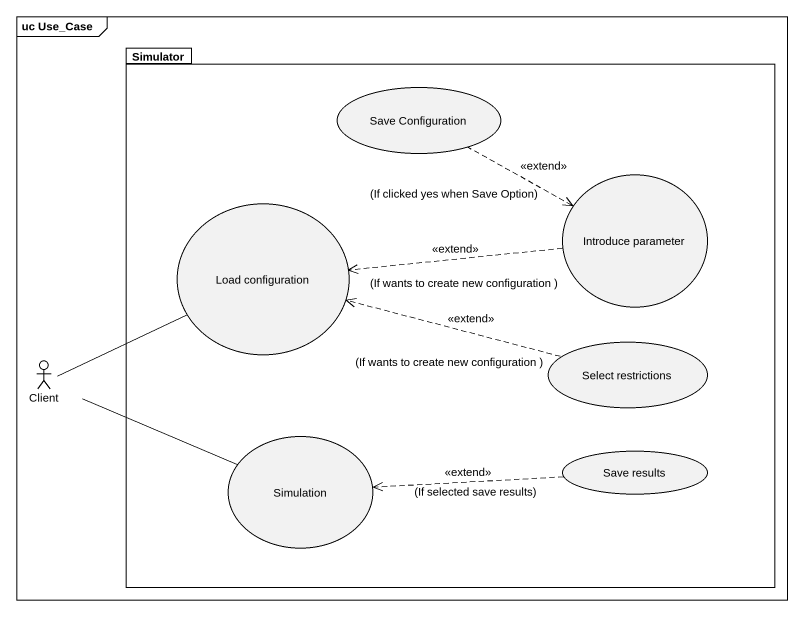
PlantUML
@startuml
mainframe uc Use_Case
package Simulator {
  usecase "Save Configuration" as Save_Configuration
  usecase "Introduce parameter" as Introduce_parameter
  usecase "Load configuration" as Load_configuration
  usecase "Select restrictions" as Select_restrictions
  usecase Simulation
  usecase "Save results" as Save_results
}
actor Client
Save_Configuration .right.> Introduce_parameter : <<extend>>\n(If clicked yes when Save Option)
Introduce_parameter .left.> Load_configuration : <<extend>>\n(If wants to create new configuration )
Client -right- Load_configuration
Client -right- Simulation
Select_restrictions .left.> Load_configuration : <<extend>>\n(If wants to create new configuration )
Save_results .left.> Simulation : <<extend>>\n(If selected save results)
@enduml
